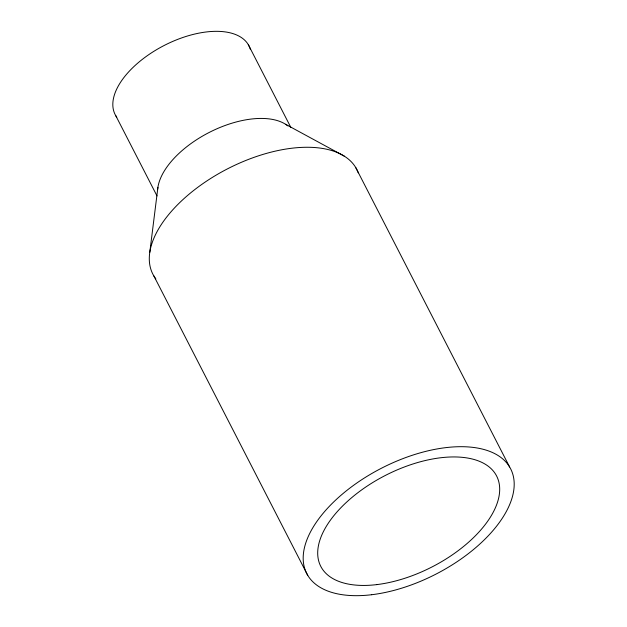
<?xml version="1.0" encoding="UTF-8"?>
<svg xmlns="http://www.w3.org/2000/svg" width="627" height="627" viewBox="0 0 627 627"><rect width="100%" height="100%" fill="white"/><g stroke="black" fill="none" stroke-linecap="round" stroke-linejoin="round"><path stroke-width="0.94" d="M149.79 252.289L157.91 187.355M285.583 124.279L344.333 156.178M355.736 167.558L509.618 466.982M248.3 44.642L290.826 127.391M115.823 115.791L157.009 195.93M153.874 275.966L307.763 575.39M155.833 278.85A114.616 59.549 -27.2 0 1 226.073 169.588A114.616 59.549 -27.2 0 1 358.268 172.825M157.683 189.276A75.216 39.078 -27.2 0 1 211.754 131.168A75.216 39.078 -27.2 0 1 287.856 125.886M116.771 117.218A75.216 39.078 -27.2 0 1 164.783 45.16A75.216 39.078 -27.2 0 1 250.361 49.321M371.646 594.725A114.616 59.549 -27.2 0 0 512.768 474.114A114.616 59.549 -27.2 0 0 341.644 494.719A114.616 59.549 -27.2 0 0 371.646 594.725M376.741 584.615A98.854 51.359 -27.2 0 0 498.457 480.588A98.854 51.359 -27.2 0 0 350.869 498.363A98.854 51.359 -27.2 0 0 376.741 584.615"/></g></svg>
